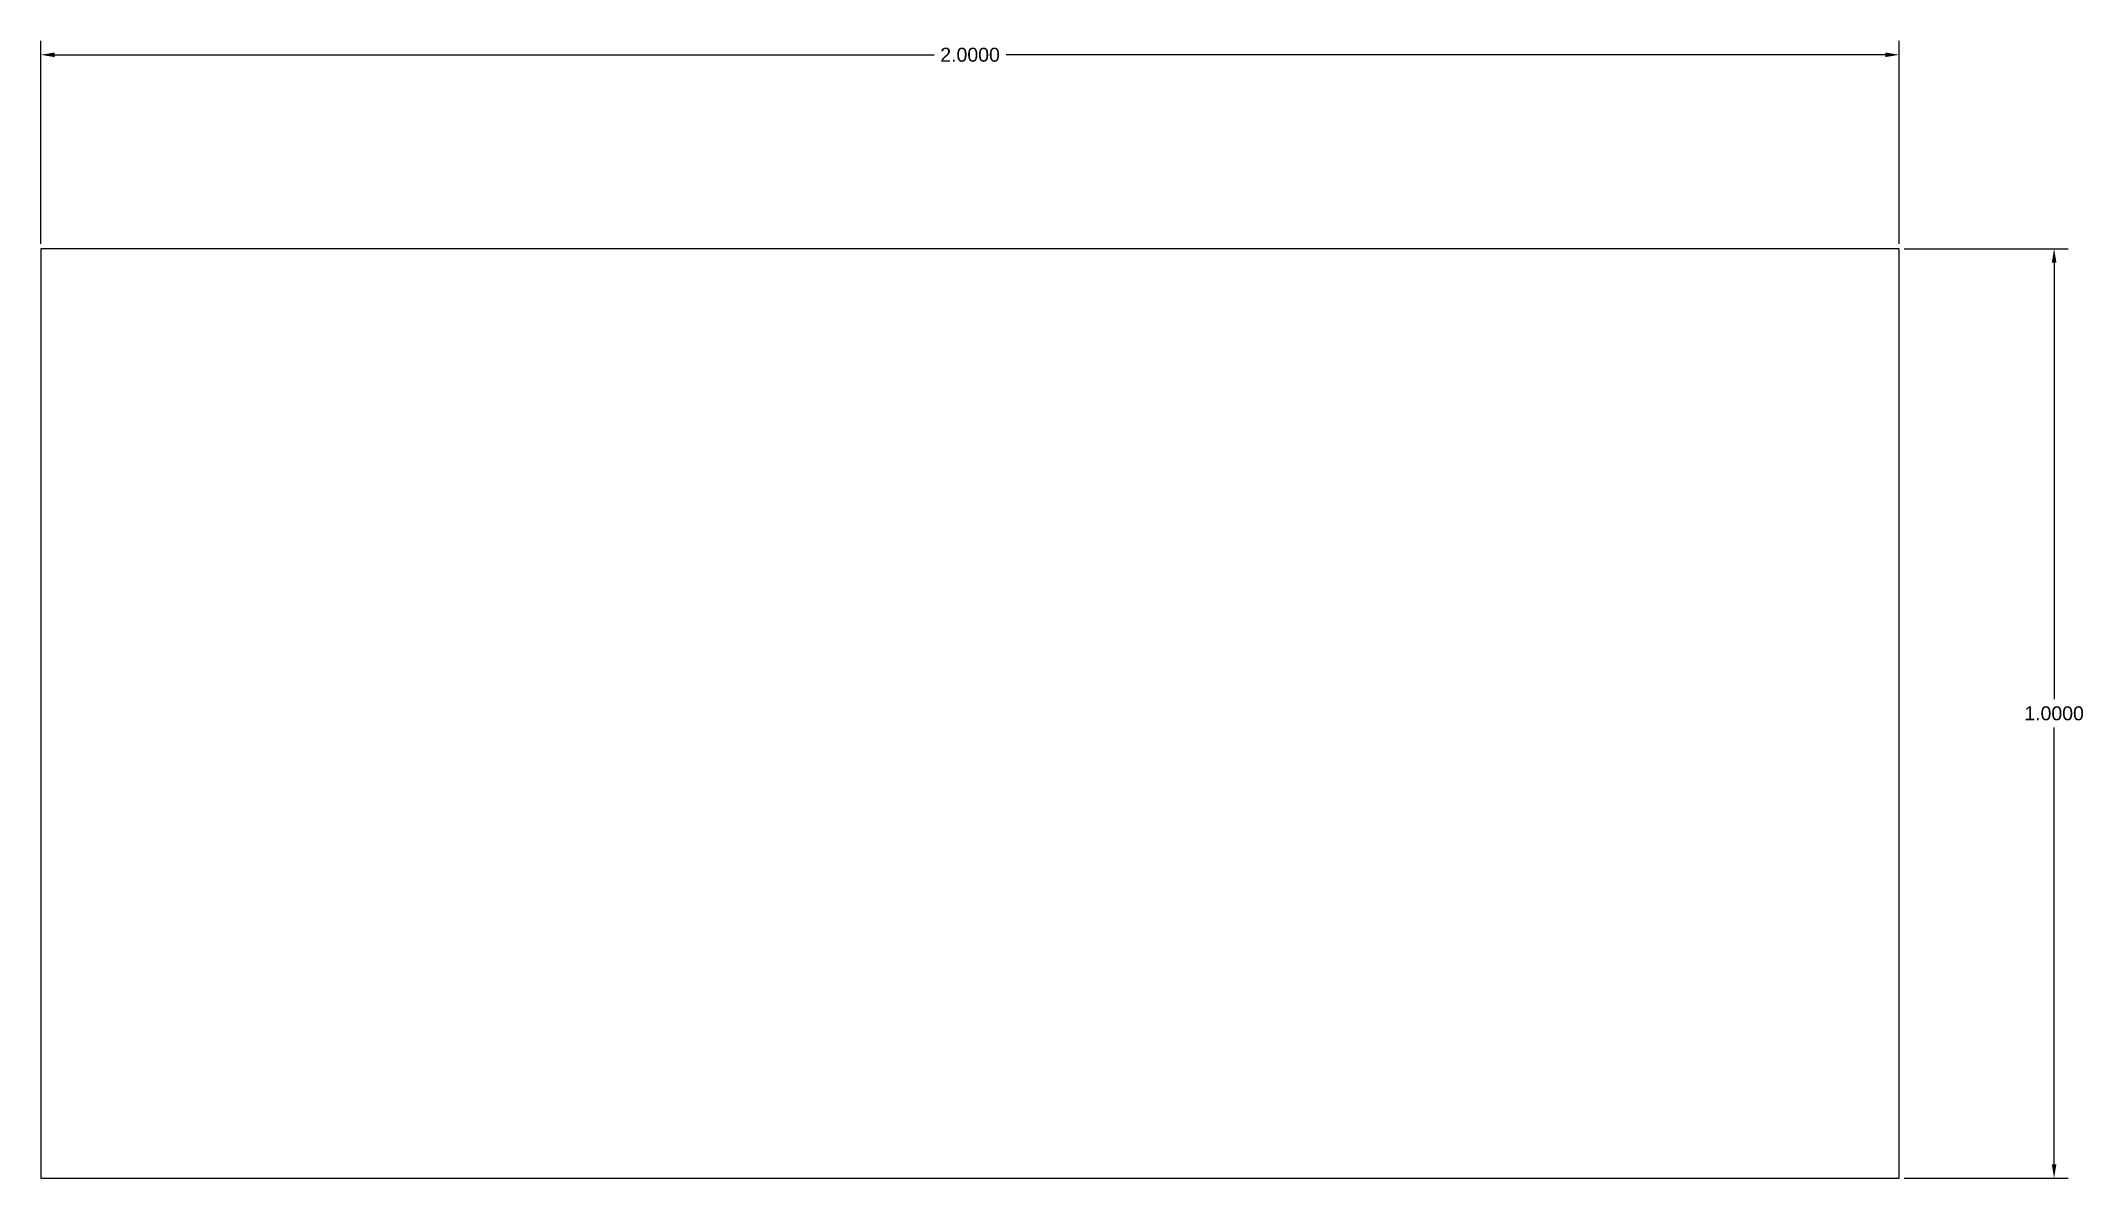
# Model space of a CAD drawing. Header units: feet. Extents: x 0 to 2.2, y 0 to 1.22.
import ezdxf

# ---------------------------------------------------------------- set-up
doc = ezdxf.new("R2010")
doc.units = ezdxf.units.FT
doc.header["$MEASUREMENT"] = 0
doc.styles.get("Standard").update_dxf_attribs({"font": 'arial.ttf'})
doc.dimstyles.get("Standard").update_dxf_attribs({"dimscale": 0.083333, "dimtxt": 0.18, "dimasz": 0.18, "dimexe": 0.18, "dimexo": 0.0625, "dimgap": 0.09, "dimtad": 0, "dimtih": 1, "dimtoh": 1, "dimdec": 4, "dimzin": 0, "dimdsep": 46, "dimtxsty": 'Standard', "dimcen": 0.09, "dimadec": 0, "dimazin": 0, "dimtfac": 1, "dimtdec": 4, "dimtofl": 0, "dimtmove": 0, "dimatfit": 3, "dimfxl": 1, "dimtolj": 1, "dimtzin": 0, "dimarcsym": 0})

# ---------------------------------------------------------------- blocks, each defined once
blk = doc.blocks.new('*D1')
at = {"color": 0, "lineweight": -2, "transparency": 16777216}
for p, q in [((0, 1.0052), (0, 1.2236)), ((2, 1.0052), (2, 1.2236)), ((0.015, 1.2086), (0.9613, 1.2086)), ((1.985, 1.2086), (1.0387, 1.2086))]:
    blk.add_line(p, q, dxfattribs=at)
at = {"color": 0, "transparency": 16777216}
for points in [[(0.015, 1.2111), (0.015, 1.2061), (0, 1.2086)], [(1.985, 1.2111), (1.985, 1.2061), (2, 1.2086)]]:
    blk.add_solid(points, dxfattribs=at)
at = {"layer": 'Defpoints', "color": 0, "transparency": 16777216}
for p in [(0, 1.2086), (0, 1), (2, 1)]:
    blk.add_point(p, dxfattribs=at)
at = {"color": 0, "transparency": 16777216, "insert": (1, 1.2086), "char_height": 0.015, "attachment_point": 5}
blk.add_mtext('\\A1;2.0000', dxfattribs=at)
blk = doc.blocks.new('*D2')
at = {"color": 0, "lineweight": -2, "transparency": 16777216}
for p, q in [((2.0052, 1), (2.1816, 1)), ((2.1666, 0.985), (2.1666, 0.5152)), ((2.1666, 0.015), (2.1666, 0.4848)), ((2.0052, 0), (2.1816, 0))]:
    blk.add_line(p, q, dxfattribs=at)
at = {"color": 0, "transparency": 16777216}
for points in [[(2.1641, 0.985), (2.1691, 0.985), (2.1666, 1)], [(2.1641, 0.015), (2.1691, 0.015), (2.1666, 0)]]:
    blk.add_solid(points, dxfattribs=at)
at = {"layer": 'Defpoints', "color": 0, "transparency": 16777216}
for p in [(2, 1), (2.1666, 1), (2, 0)]:
    blk.add_point(p, dxfattribs=at)
at = {"color": 0, "transparency": 16777216, "insert": (2.1666, 0.5), "char_height": 0.015, "attachment_point": 5}
blk.add_mtext('\\A1;1.0000', dxfattribs=at)

msp = doc.modelspace()

# ---------------------------------------------------------------- linework, layer by layer
msp.add_lwpolyline([(0, 0), (2, 0), (2, 1), (0, 1)], close=True)

# ---------------------------------------------------------------- dimensions: what is measured, and where the dimension line sits
dim = msp.add_linear_dim(base=(0, 1.20861), p1=(2, 1), p2=(0, 1), dimstyle='Standard', override={"dimscale": 0.083333})
dim.commit()
dim.dimension.update_dxf_attribs({"geometry": '*D1', "text_midpoint": (1, 1.20861)})
dim = msp.add_linear_dim(base=(2.16664, 1), p1=(2, 0), p2=(2, 1), angle=90, dimstyle='Standard', override={"dimscale": 0.083333})
dim.commit()
dim.dimension.update_dxf_attribs({"geometry": '*D2', "text_midpoint": (2.16664, 0.5)})

doc.saveas('drawing.dxf')
